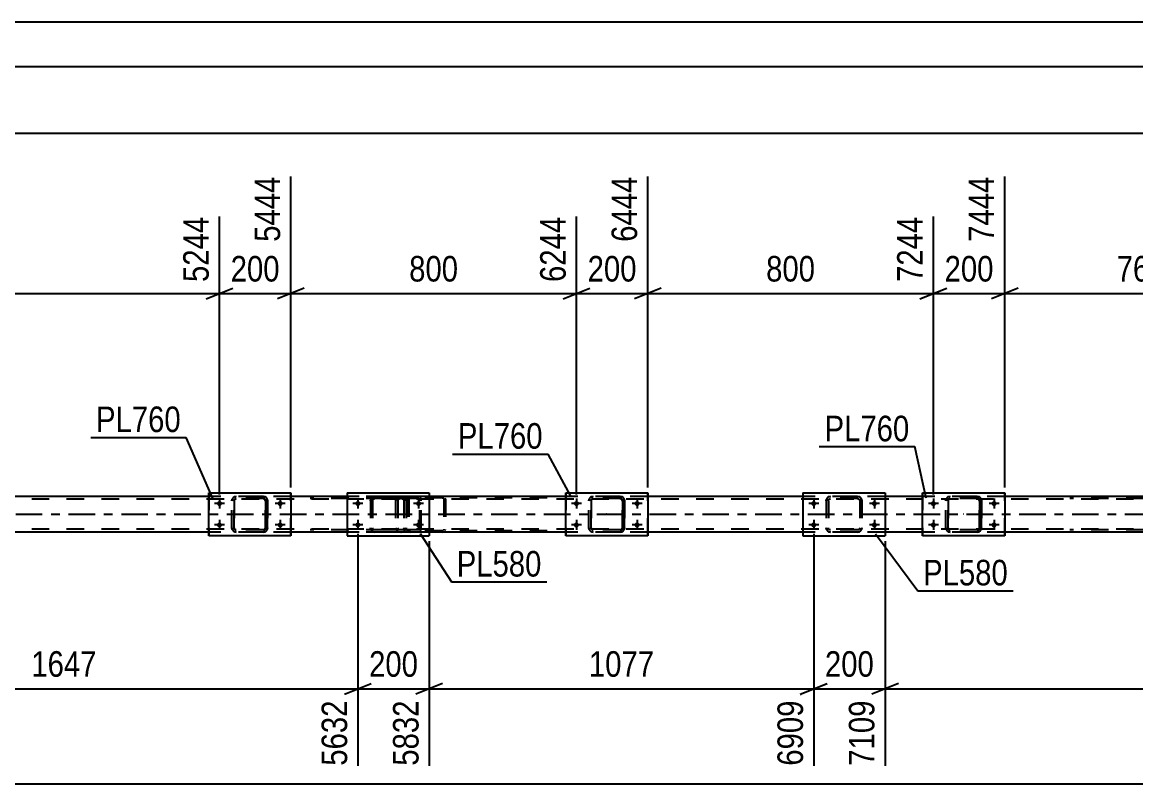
# Model space of a CAD drawing. Header units: millimetres. Extents: x -45 to 796, y -433 to 161.
# Drawn here: x 187.7 to 312.4, y 76.2 to 161.4 of the extents above; entities that cross this region are included whole.
import ezdxf

# ---------------------------------------------------------------- set-up
doc = ezdxf.new("R2010")
doc.units = ezdxf.units.MM
doc.linetypes.add('DXK_LINE_DOT2', pattern=[3.9198, 1.9599, -1.9599])
doc.linetypes.add('DXK_LINE_DOT3', pattern=[5.9187, 2.979, -0.9799, 0.9799, -0.9799])
doc.styles.add('Arial Narrow', font='ARIALN.TTF', dxfattribs={"height": 0.2})

# ---------------------------------------------------------------- blocks, each defined once
blk = doc.blocks.new('Unknown-814760973-1133')
at = {"color": 5, "linetype": 'Continuous'}
for p, q in [((795.85, 161.43), (-45.15, 161.43)), ((790.85, 156.43), (-40.15, 156.43))]:
    blk.add_line(p, q, dxfattribs=at)
blk = doc.blocks.new('Part-814760973-2718 - 2588')
at = {"color": 7, "linetype": 'DXK_LINE_DOT2'}
for p, q in [((232.08, 108.34), (219.93, 108.34)), ((232.08, 108.1), (219.93, 108.1)), ((229.52, 107.99), (229.49, 107.86)), ((229.49, 107.86), (229.49, 104.82)), ((229.53, 108.04), (229.52, 107.99)), ((229.74, 107.86), (229.76, 107.95)), ((229.74, 107.86), (229.74, 104.82)), ((229.76, 107.95), (229.82, 108.03)), ((229.99, 108.34), (229.8, 108.3)), ((229.82, 108.03), (229.9, 108.08)), ((229.9, 108.08), (229.99, 108.1)), ((230.81, 108.34), (230.81, 108.1)), ((232.19, 108.3), (232.08, 108.34)), ((232.08, 108.1), (232.14, 108.08)), ((232.14, 108.08), (232.18, 108.03)), ((232.18, 108.03), (232.21, 107.95)), ((232.28, 108.2), (232.19, 108.3)), ((232.21, 107.95), (232.22, 107.86)), ((232.22, 104.82), (232.22, 107.86)), ((232.34, 108.04), (232.28, 108.2)), ((232.36, 107.86), (232.34, 108.04)), ((232.36, 104.82), (232.36, 107.86)), ((229.49, 104.82), (229.5, 104.75)), ((229.76, 104.72), (229.74, 104.82)), ((232.22, 104.82), (232.21, 104.72)), ((232.34, 104.63), (232.36, 104.82)), ((232.08, 104.58), (219.93, 104.58)), ((232.08, 104.34), (219.93, 104.34)), ((229.5, 104.75), (229.53, 104.63)), ((229.82, 104.65), (229.76, 104.72)), ((229.8, 104.37), (229.99, 104.34)), ((229.9, 104.6), (229.82, 104.65)), ((229.99, 104.58), (229.9, 104.6)), ((230.81, 104.34), (230.81, 104.58)), ((232.14, 104.6), (232.08, 104.58)), ((232.08, 104.34), (232.19, 104.37)), ((232.18, 104.65), (232.14, 104.6)), ((232.21, 104.72), (232.18, 104.65)), ((232.19, 104.37), (232.28, 104.48)), ((232.28, 104.48), (232.34, 104.63))]:
    blk.add_line(p, q, dxfattribs=at)
for centre, start, end in [((229.98, 107.84), 111.1941, 156.1506), ((229.98, 104.83), 203.8494, 248.8059)]:
    blk.add_arc(centre, 0.492, start, end, dxfattribs=at)
blk = doc.blocks.new('Part-814760973-2665 - 2588')
at = {"color": 2, "linetype": 'Continuous'}
for p, q in [((248.55, 103.94), (248.55, 108.74)), ((248.55, 108.74), (248.55, 108.74)), ((248.55, 108.74), (257.75, 108.74)), ((257.75, 108.74), (257.75, 103.94)), ((248.55, 103.94), (248.55, 103.94)), ((257.75, 103.94), (248.55, 103.94))]:
    blk.add_line(p, q, dxfattribs=at)
at = {"color": 7, "linetype": 'DXK_LINE_DOT2'}
for p, q in [((248.55, 108.74), (248.55, 103.94)), ((248.55, 108.74), (248.55, 108.74)), ((257.75, 103.94), (257.75, 108.74)), ((248.55, 103.94), (248.55, 103.94))]:
    blk.add_line(p, q, dxfattribs=at)
blk = doc.blocks.new('Part-814760973-2666 - 2588')
at = {"color": 7, "linetype": 'DXK_LINE_DOT2'}
for p, q in [((251.15, 107.86), (251.18, 108.04)), ((251.19, 108.04), (251.15, 107.86)), ((251.15, 104.82), (251.15, 107.86)), ((251.15, 107.86), (251.15, 107.86)), ((251.15, 104.82), (251.15, 107.86)), ((251.39, 107.86), (251.41, 107.95)), ((251.41, 107.95), (251.39, 107.86)), ((251.39, 104.82), (251.39, 107.86)), ((251.39, 107.86), (251.39, 107.86)), ((251.39, 107.86), (251.39, 104.82)), ((251.41, 107.95), (251.46, 108.03)), ((251.46, 108.03), (251.41, 107.95)), ((251.44, 108.3), (251.63, 108.34)), ((251.44, 108.3), (251.45, 108.3)), ((251.63, 108.34), (251.45, 108.3)), ((251.46, 108.03), (251.54, 108.08)), ((251.53, 108.08), (251.46, 108.03)), ((251.63, 108.1), (251.53, 108.08)), ((251.54, 108.08), (251.63, 108.1)), ((254.67, 108.34), (251.63, 108.34)), ((254.67, 108.1), (251.63, 108.1)), ((254.67, 108.34), (254.85, 108.3)), ((254.86, 108.3), (254.67, 108.34)), ((254.67, 108.1), (254.76, 108.08)), ((254.76, 108.08), (254.67, 108.1)), ((254.76, 108.08), (254.76, 108.08)), ((254.76, 108.08), (254.84, 108.03)), ((254.84, 108.03), (254.76, 108.08)), ((254.84, 108.03), (254.89, 107.95)), ((254.89, 107.95), (254.84, 108.03)), ((254.89, 107.95), (254.91, 107.86)), ((254.91, 107.86), (254.89, 107.95)), ((254.91, 104.82), (254.91, 107.86)), ((254.91, 107.86), (254.91, 107.86)), ((254.91, 107.86), (254.91, 104.82)), ((255.11, 108.04), (255.15, 107.86)), ((255.15, 107.86), (255.11, 108.04)), ((255.15, 104.82), (255.15, 107.86)), ((255.15, 107.86), (255.15, 107.86)), ((255.15, 107.86), (255.15, 104.82)), ((251.15, 104.82), (251.15, 104.82)), ((251.18, 104.63), (251.15, 104.82)), ((251.15, 104.82), (251.19, 104.63)), ((251.39, 104.82), (251.39, 104.82)), ((251.41, 104.72), (251.39, 104.82)), ((251.39, 104.82), (251.41, 104.72)), ((254.91, 104.82), (254.89, 104.72)), ((254.89, 104.72), (254.91, 104.82)), ((254.91, 104.82), (254.91, 104.82)), ((255.15, 104.82), (255.11, 104.63)), ((255.11, 104.63), (255.15, 104.82)), ((255.15, 104.82), (255.15, 104.82)), ((251.46, 104.65), (251.41, 104.72)), ((251.41, 104.72), (251.46, 104.65)), ((251.44, 104.37), (251.45, 104.37)), ((251.63, 104.34), (251.44, 104.37)), ((251.45, 104.37), (251.63, 104.34)), ((251.54, 104.6), (251.46, 104.65)), ((251.46, 104.65), (251.53, 104.6)), ((251.53, 104.6), (251.63, 104.58)), ((251.63, 104.58), (251.54, 104.6)), ((254.67, 104.58), (251.63, 104.58)), ((254.67, 104.34), (251.63, 104.34)), ((254.76, 104.6), (254.67, 104.58)), ((254.67, 104.58), (254.76, 104.6)), ((254.85, 104.37), (254.67, 104.34)), ((254.67, 104.34), (254.86, 104.37)), ((254.84, 104.65), (254.76, 104.6)), ((254.76, 104.6), (254.84, 104.65)), ((254.76, 104.6), (254.76, 104.6)), ((254.89, 104.72), (254.84, 104.65)), ((254.84, 104.65), (254.89, 104.72))]:
    blk.add_line(p, q, dxfattribs=at)
at = {"color": 7, "linetype": 'DXK_LINE_DOT3'}
blk.add_line((253.15, 106.34), (253.14, 106.34), dxfattribs=at)
at = {"color": 7, "linetype": 'DXK_LINE_DOT2'}
for centre, start, end in [((251.63, 107.86), 112.5, 157.5), ((251.63, 107.86), 112.5, 157.5), ((254.67, 107.86), 22.5, 67.5), ((254.67, 107.86), 22.5, 67.5), ((251.63, 104.82), 202.5, 247.5), ((251.63, 104.82), 202.5, 247.5), ((254.67, 104.82), 292.5, 337.5), ((254.67, 104.82), 292.5, 337.5)]:
    blk.add_arc(centre, 0.48, start, end, dxfattribs=at)
blk = doc.blocks.new('Part-814760973-2719 - 2588')
at = {"color": 7, "linetype": 'DXK_LINE_DOT2'}
for p, q in [((230.83, 108.14), (230.81, 108.02)), ((230.81, 108.02), (230.81, 104.66)), ((230.98, 108.02), (230.99, 108.08)), ((230.98, 108.02), (230.98, 104.66)), ((230.99, 108.08), (231.03, 108.13)), ((231.15, 108.34), (231.02, 108.31)), ((231.03, 108.13), (231.08, 108.16)), ((231.08, 108.16), (231.15, 108.18)), ((246.48, 108.34), (231.15, 108.34)), ((246.48, 108.18), (231.15, 108.18)), ((234.86, 108.31), (234.72, 108.34)), ((234.72, 108.18), (234.79, 108.16)), ((234.79, 108.16), (234.85, 108.13)), ((234.85, 108.13), (234.88, 108.08)), ((234.88, 108.08), (234.9, 108.02)), ((234.9, 108.02), (234.9, 104.66)), ((235.07, 108.02), (235.04, 108.14)), ((235.07, 108.02), (235.07, 104.66)), ((230.81, 104.66), (230.83, 104.53)), ((230.99, 104.6), (230.98, 104.66)), ((231.03, 104.54), (230.99, 104.6)), ((231.02, 104.36), (231.15, 104.34)), ((231.08, 104.51), (231.03, 104.54)), ((231.15, 104.5), (231.08, 104.51)), ((246.48, 104.5), (231.15, 104.5)), ((246.48, 104.34), (231.15, 104.34)), ((234.72, 104.5), (234.79, 104.51)), ((234.72, 104.34), (234.86, 104.36)), ((234.79, 104.51), (234.81, 104.52)), ((234.81, 104.52), (234.85, 104.54)), ((234.88, 104.6), (234.85, 104.54)), ((234.9, 104.66), (234.88, 104.6)), ((235.04, 104.53), (235.07, 104.66))]:
    blk.add_line(p, q, dxfattribs=at)
for centre, start, end in [((231.14, 108), 110.7583, 155.68), ((231.14, 104.67), 204.32, 249.2417)]:
    blk.add_arc(centre, 0.331, start, end, dxfattribs=at)
blk = doc.blocks.new('Part-814760973-2671 - 2588')
at = {"color": 2, "linetype": 'Continuous'}
for p, q in [((208.55, 103.94), (208.55, 108.74)), ((208.55, 108.74), (208.55, 108.74)), ((208.55, 108.74), (217.75, 108.74)), ((217.75, 108.74), (217.75, 103.94)), ((208.55, 103.94), (208.55, 103.94)), ((217.75, 103.94), (208.55, 103.94))]:
    blk.add_line(p, q, dxfattribs=at)
at = {"color": 7, "linetype": 'DXK_LINE_DOT2'}
for p, q in [((208.55, 108.74), (208.55, 103.94)), ((208.55, 108.74), (208.55, 108.74)), ((217.75, 103.94), (217.75, 108.74)), ((208.55, 103.94), (208.55, 103.94))]:
    blk.add_line(p, q, dxfattribs=at)
blk = doc.blocks.new('Part-814760973-2672 - 2588')
at = {"color": 7, "linetype": 'DXK_LINE_DOT2'}
for p, q in [((211.15, 107.86), (211.18, 108.04)), ((211.19, 108.04), (211.15, 107.86)), ((211.15, 104.82), (211.15, 107.86)), ((211.15, 107.86), (211.15, 107.86)), ((211.15, 104.82), (211.15, 107.86)), ((211.39, 107.86), (211.41, 107.95)), ((211.41, 107.95), (211.39, 107.86)), ((211.39, 104.82), (211.39, 107.86)), ((211.39, 107.86), (211.39, 107.86)), ((211.39, 107.86), (211.39, 104.82)), ((211.41, 107.95), (211.46, 108.03)), ((211.46, 108.03), (211.41, 107.95)), ((211.44, 108.3), (211.63, 108.34)), ((211.44, 108.3), (211.45, 108.3)), ((211.63, 108.34), (211.45, 108.3)), ((211.46, 108.03), (211.54, 108.08)), ((211.54, 108.08), (211.46, 108.03)), ((211.54, 108.08), (211.63, 108.1)), ((211.63, 108.1), (211.54, 108.08)), ((214.67, 108.34), (211.63, 108.34)), ((214.67, 108.1), (211.63, 108.1)), ((214.67, 108.34), (214.85, 108.3)), ((214.86, 108.3), (214.67, 108.34)), ((214.67, 108.1), (214.76, 108.08)), ((214.76, 108.08), (214.67, 108.1)), ((214.76, 108.08), (214.76, 108.08)), ((214.76, 108.08), (214.84, 108.03)), ((214.84, 108.03), (214.76, 108.08)), ((214.84, 108.03), (214.89, 107.95)), ((214.89, 107.95), (214.84, 108.03)), ((214.89, 107.95), (214.91, 107.86)), ((214.91, 107.86), (214.89, 107.95)), ((214.91, 104.82), (214.91, 107.86)), ((214.91, 107.86), (214.91, 107.86)), ((214.91, 107.86), (214.91, 104.82)), ((215.11, 108.04), (215.15, 107.86)), ((215.15, 107.86), (215.11, 108.04)), ((215.15, 104.82), (215.15, 107.86)), ((215.15, 107.86), (215.15, 107.86)), ((215.15, 107.86), (215.15, 104.82)), ((211.15, 104.82), (211.15, 104.82)), ((211.18, 104.63), (211.15, 104.82)), ((211.15, 104.82), (211.19, 104.63)), ((211.39, 104.82), (211.39, 104.82)), ((211.41, 104.72), (211.39, 104.82)), ((211.39, 104.82), (211.41, 104.72)), ((214.91, 104.82), (214.89, 104.72)), ((214.89, 104.72), (214.91, 104.82)), ((214.91, 104.82), (214.91, 104.82)), ((215.15, 104.82), (215.11, 104.63)), ((215.11, 104.63), (215.15, 104.82)), ((215.15, 104.82), (215.15, 104.82)), ((211.46, 104.65), (211.41, 104.72)), ((211.41, 104.72), (211.46, 104.65)), ((211.44, 104.37), (211.45, 104.37)), ((211.63, 104.34), (211.44, 104.37)), ((211.45, 104.37), (211.63, 104.34)), ((211.54, 104.6), (211.46, 104.65)), ((211.46, 104.65), (211.54, 104.6)), ((211.63, 104.58), (211.54, 104.6)), ((211.54, 104.6), (211.63, 104.58)), ((214.67, 104.58), (211.63, 104.58)), ((214.67, 104.34), (211.63, 104.34)), ((214.76, 104.6), (214.67, 104.58)), ((214.67, 104.58), (214.76, 104.6)), ((214.85, 104.37), (214.67, 104.34)), ((214.67, 104.34), (214.86, 104.37)), ((214.84, 104.65), (214.76, 104.6)), ((214.76, 104.6), (214.84, 104.65)), ((214.76, 104.6), (214.76, 104.6)), ((214.89, 104.72), (214.84, 104.65)), ((214.84, 104.65), (214.89, 104.72))]:
    blk.add_line(p, q, dxfattribs=at)
at = {"color": 7, "linetype": 'DXK_LINE_DOT3'}
blk.add_line((213.15, 106.34), (213.14, 106.34), dxfattribs=at)
at = {"color": 7, "linetype": 'DXK_LINE_DOT2'}
for centre, start, end in [((211.63, 107.86), 112.5, 157.5), ((211.63, 107.86), 112.5, 157.5), ((214.67, 107.86), 22.5, 67.5), ((214.67, 107.86), 22.5, 67.5), ((211.63, 104.82), 202.5, 247.5), ((211.63, 104.82), 202.5, 247.5), ((214.67, 104.82), 292.5, 337.5), ((214.67, 104.82), 292.5, 337.5)]:
    blk.add_arc(centre, 0.48, start, end, dxfattribs=at)
blk = doc.blocks.new('Part-814760973-2842 - 2588')
at = {"color": 2, "linetype": 'Continuous'}
for p, q in [((275.14, 108.74), (275.14, 103.94)), ((275.14, 108.74), (284.34, 108.74)), ((284.34, 108.74), (284.34, 103.94)), ((275.14, 103.94), (284.34, 103.94))]:
    blk.add_line(p, q, dxfattribs=at)
blk = doc.blocks.new('Part-814760973-2807 - 2588')
at = {"color": 7, "linetype": 'DXK_LINE_DOT2'}
for p, q in [((291.15, 107.86), (291.18, 108.04)), ((291.19, 108.04), (291.15, 107.86)), ((291.15, 104.82), (291.15, 107.86)), ((291.15, 107.86), (291.15, 107.86)), ((291.15, 104.82), (291.15, 107.86)), ((291.39, 107.86), (291.41, 107.95)), ((291.41, 107.95), (291.39, 107.86)), ((291.39, 104.82), (291.39, 107.86)), ((291.39, 107.86), (291.39, 107.86)), ((291.39, 107.86), (291.39, 104.82)), ((291.41, 107.95), (291.46, 108.03)), ((291.46, 108.03), (291.41, 107.95)), ((291.44, 108.3), (291.63, 108.34)), ((291.44, 108.3), (291.45, 108.3)), ((291.63, 108.34), (291.45, 108.3)), ((291.46, 108.03), (291.54, 108.08)), ((291.54, 108.08), (291.46, 108.03)), ((291.54, 108.08), (291.63, 108.1)), ((291.63, 108.1), (291.54, 108.08)), ((294.67, 108.34), (291.63, 108.34)), ((294.67, 108.1), (291.63, 108.1)), ((294.67, 108.34), (294.85, 108.3)), ((294.86, 108.3), (294.67, 108.34)), ((294.67, 108.1), (294.76, 108.08)), ((294.76, 108.08), (294.67, 108.1)), ((294.76, 108.08), (294.76, 108.08)), ((294.76, 108.08), (294.84, 108.03)), ((294.84, 108.03), (294.76, 108.08)), ((294.84, 108.03), (294.89, 107.95)), ((294.89, 107.95), (294.84, 108.03)), ((294.89, 107.95), (294.91, 107.86)), ((294.91, 107.86), (294.89, 107.95)), ((294.91, 104.82), (294.91, 107.86)), ((294.91, 107.86), (294.91, 107.86)), ((294.91, 107.86), (294.91, 104.82)), ((295.11, 108.04), (295.15, 107.86)), ((295.15, 107.86), (295.11, 108.04)), ((295.15, 104.82), (295.15, 107.86)), ((295.15, 107.86), (295.15, 107.86)), ((295.15, 107.86), (295.15, 104.82)), ((291.15, 104.82), (291.15, 104.82)), ((291.18, 104.63), (291.15, 104.82)), ((291.15, 104.82), (291.19, 104.63)), ((291.39, 104.82), (291.39, 104.82)), ((291.41, 104.72), (291.39, 104.82)), ((291.39, 104.82), (291.41, 104.72)), ((294.91, 104.82), (294.89, 104.72)), ((294.89, 104.72), (294.91, 104.82)), ((294.91, 104.82), (294.91, 104.82)), ((295.15, 104.82), (295.11, 104.63)), ((295.11, 104.63), (295.15, 104.82)), ((295.15, 104.82), (295.15, 104.82)), ((291.46, 104.65), (291.41, 104.72)), ((291.41, 104.72), (291.46, 104.65)), ((291.44, 104.37), (291.45, 104.37)), ((291.63, 104.34), (291.44, 104.37)), ((291.45, 104.37), (291.63, 104.34)), ((291.54, 104.6), (291.46, 104.65)), ((291.46, 104.65), (291.54, 104.6)), ((291.63, 104.58), (291.54, 104.6)), ((291.54, 104.6), (291.63, 104.58)), ((294.67, 104.58), (291.63, 104.58)), ((294.67, 104.34), (291.63, 104.34)), ((294.76, 104.6), (294.67, 104.58)), ((294.67, 104.58), (294.76, 104.6)), ((294.85, 104.37), (294.67, 104.34)), ((294.67, 104.34), (294.86, 104.37)), ((294.84, 104.65), (294.76, 104.6)), ((294.76, 104.6), (294.84, 104.65)), ((294.76, 104.6), (294.76, 104.6)), ((294.89, 104.72), (294.84, 104.65)), ((294.84, 104.65), (294.89, 104.72))]:
    blk.add_line(p, q, dxfattribs=at)
at = {"color": 7, "linetype": 'DXK_LINE_DOT3'}
blk.add_line((293.15, 106.34), (293.14, 106.34), dxfattribs=at)
at = {"color": 7, "linetype": 'DXK_LINE_DOT2'}
for centre, start, end in [((291.63, 107.86), 112.5, 157.5), ((291.63, 107.86), 112.5, 157.5), ((294.67, 107.86), 22.5, 67.5), ((294.67, 107.86), 22.5, 67.5), ((291.63, 104.82), 202.5, 247.5), ((291.63, 104.82), 202.5, 247.5), ((294.67, 104.82), 292.5, 337.5), ((294.67, 104.82), 292.5, 337.5)]:
    blk.add_arc(centre, 0.48, start, end, dxfattribs=at)
blk = doc.blocks.new('Bolt-814760973-2811 - 2588')
at = {"linetype": 'Continuous'}
for points in [[(249.47, 107.54), (249.48, 107.6), (249.5, 107.65), (249.53, 107.7), (249.56, 107.74), (249.61, 107.78), (249.67, 107.8), (249.72, 107.82), (249.78, 107.82), (249.84, 107.8), (249.89, 107.78), (249.94, 107.74), (249.98, 107.7), (250.01, 107.65), (250.03, 107.6), (250.03, 107.54), (250.03, 107.48), (250.01, 107.42), (249.98, 107.37), (249.94, 107.33), (249.89, 107.29), (249.84, 107.27), (249.78, 107.26), (249.72, 107.26), (249.67, 107.27), (249.61, 107.29), (249.56, 107.33), (249.53, 107.37), (249.5, 107.42), (249.48, 107.48)], [(256.27, 107.54), (256.28, 107.6), (256.3, 107.65), (256.33, 107.7), (256.36, 107.74), (256.41, 107.78), (256.47, 107.8), (256.52, 107.82), (256.58, 107.82), (256.64, 107.8), (256.69, 107.78), (256.74, 107.74), (256.78, 107.7), (256.81, 107.65), (256.83, 107.6), (256.83, 107.54), (256.83, 107.48), (256.81, 107.42), (256.78, 107.37), (256.74, 107.33), (256.69, 107.29), (256.64, 107.27), (256.58, 107.26), (256.52, 107.26), (256.47, 107.27), (256.41, 107.29), (256.36, 107.33), (256.33, 107.37), (256.3, 107.42), (256.28, 107.48)], [(249.47, 105.14), (249.48, 105.2), (249.5, 105.25), (249.53, 105.3), (249.56, 105.34), (249.61, 105.38), (249.67, 105.4), (249.72, 105.42), (249.78, 105.42), (249.84, 105.4), (249.89, 105.38), (249.94, 105.34), (249.98, 105.3), (250.01, 105.25), (250.03, 105.2), (250.03, 105.14), (250.03, 105.08), (250.01, 105.02), (249.98, 104.97), (249.94, 104.93), (249.89, 104.89), (249.84, 104.87), (249.78, 104.86), (249.72, 104.86), (249.67, 104.87), (249.61, 104.89), (249.56, 104.93), (249.53, 104.97), (249.5, 105.02), (249.48, 105.08)], [(256.27, 105.14), (256.28, 105.2), (256.3, 105.25), (256.33, 105.3), (256.36, 105.34), (256.41, 105.38), (256.47, 105.4), (256.52, 105.42), (256.58, 105.42), (256.64, 105.4), (256.69, 105.38), (256.74, 105.34), (256.78, 105.3), (256.81, 105.25), (256.83, 105.2), (256.83, 105.14), (256.83, 105.08), (256.81, 105.02), (256.78, 104.97), (256.74, 104.93), (256.69, 104.89), (256.64, 104.87), (256.58, 104.86), (256.52, 104.86), (256.47, 104.87), (256.41, 104.89), (256.36, 104.93), (256.33, 104.97), (256.3, 105.02), (256.28, 105.08)]]:
    blk.add_hatch(color=1, dxfattribs=at).paths.add_polyline_path(points)
at = {"color": 1, "linetype": 'Continuous'}
for p, q in [((250.31, 107.54), (249.19, 107.54)), ((249.75, 108.1), (249.75, 106.98)), ((257.11, 107.54), (255.99, 107.54)), ((256.55, 108.1), (256.55, 106.98)), ((250.31, 105.14), (249.19, 105.14)), ((249.75, 105.7), (249.75, 104.58)), ((257.11, 105.14), (255.99, 105.14)), ((256.55, 105.7), (256.55, 104.58))]:
    blk.add_line(p, q, dxfattribs=at)
blk = doc.blocks.new('Bolt-814760973-2812 - 2588')
at = {"linetype": 'Continuous'}
for points in [[(289.47, 107.54), (289.48, 107.6), (289.5, 107.65), (289.53, 107.7), (289.56, 107.74), (289.61, 107.78), (289.67, 107.8), (289.72, 107.82), (289.78, 107.82), (289.84, 107.8), (289.89, 107.78), (289.94, 107.74), (289.98, 107.7), (290.01, 107.65), (290.03, 107.6), (290.03, 107.54), (290.03, 107.48), (290.01, 107.42), (289.98, 107.37), (289.94, 107.33), (289.89, 107.29), (289.84, 107.27), (289.78, 107.26), (289.72, 107.26), (289.67, 107.27), (289.61, 107.29), (289.56, 107.33), (289.53, 107.37), (289.5, 107.42), (289.48, 107.48)], [(296.27, 107.54), (296.28, 107.6), (296.3, 107.65), (296.33, 107.7), (296.36, 107.74), (296.41, 107.78), (296.47, 107.8), (296.52, 107.82), (296.58, 107.82), (296.64, 107.8), (296.69, 107.78), (296.74, 107.74), (296.78, 107.7), (296.81, 107.65), (296.83, 107.6), (296.83, 107.54), (296.83, 107.48), (296.81, 107.42), (296.78, 107.37), (296.74, 107.33), (296.69, 107.29), (296.64, 107.27), (296.58, 107.26), (296.52, 107.26), (296.47, 107.27), (296.41, 107.29), (296.36, 107.33), (296.33, 107.37), (296.3, 107.42), (296.28, 107.48)], [(289.47, 105.14), (289.48, 105.2), (289.5, 105.25), (289.53, 105.3), (289.56, 105.34), (289.61, 105.38), (289.67, 105.4), (289.72, 105.42), (289.78, 105.42), (289.84, 105.4), (289.89, 105.38), (289.94, 105.34), (289.98, 105.3), (290.01, 105.25), (290.03, 105.2), (290.03, 105.14), (290.03, 105.08), (290.01, 105.02), (289.98, 104.97), (289.94, 104.93), (289.89, 104.89), (289.84, 104.87), (289.78, 104.86), (289.72, 104.86), (289.67, 104.87), (289.61, 104.89), (289.56, 104.93), (289.53, 104.97), (289.5, 105.02), (289.48, 105.08)], [(296.27, 105.14), (296.28, 105.2), (296.3, 105.25), (296.33, 105.3), (296.36, 105.34), (296.41, 105.38), (296.47, 105.4), (296.52, 105.42), (296.58, 105.42), (296.64, 105.4), (296.69, 105.38), (296.74, 105.34), (296.78, 105.3), (296.81, 105.25), (296.83, 105.2), (296.83, 105.14), (296.83, 105.08), (296.81, 105.02), (296.78, 104.97), (296.74, 104.93), (296.69, 104.89), (296.64, 104.87), (296.58, 104.86), (296.52, 104.86), (296.47, 104.87), (296.41, 104.89), (296.36, 104.93), (296.33, 104.97), (296.3, 105.02), (296.28, 105.08)]]:
    blk.add_hatch(color=1, dxfattribs=at).paths.add_polyline_path(points)
at = {"color": 1, "linetype": 'Continuous'}
for p, q in [((290.31, 107.54), (289.19, 107.54)), ((289.75, 108.1), (289.75, 106.98)), ((297.11, 107.54), (295.99, 107.54)), ((296.55, 108.1), (296.55, 106.98)), ((290.31, 105.14), (289.19, 105.14)), ((289.75, 105.7), (289.75, 104.58)), ((297.11, 105.14), (295.99, 105.14)), ((296.55, 105.7), (296.55, 104.58))]:
    blk.add_line(p, q, dxfattribs=at)
blk = doc.blocks.new('Bolt-814760973-2813 - 2588')
at = {"linetype": 'Continuous'}
for points in [[(276.34, 107.26, -1), (276.34, 107.82, -1)], [(283.14, 107.26, -1), (283.14, 107.82, -1)], [(276.34, 104.86, -1), (276.34, 105.42, -1)], [(283.14, 104.86, -1), (283.14, 105.42, -1)]]:
    blk.add_hatch(color=1, dxfattribs=at).paths.add_polyline_path(points)
at = {"color": 1, "linetype": 'Continuous'}
for p, q in [((276.9, 107.54), (275.78, 107.54)), ((276.34, 108.1), (276.34, 106.98)), ((283.7, 107.54), (282.58, 107.54)), ((283.14, 108.1), (283.14, 106.98)), ((276.9, 105.14), (275.78, 105.14)), ((276.34, 105.7), (276.34, 104.58)), ((283.7, 105.14), (282.58, 105.14)), ((283.14, 105.7), (283.14, 104.58))]:
    blk.add_line(p, q, dxfattribs=at)
blk = doc.blocks.new('Part-814760973-2837 - 2588')
at = {"color": 7, "linetype": 'DXK_LINE_DOT2'}
for p, q in [((277.74, 107.86), (277.78, 108.04)), ((277.78, 108.04), (277.74, 107.86)), ((277.74, 107.86), (277.74, 104.82)), ((277.98, 107.86), (278, 107.95)), ((277.98, 107.86), (277.98, 104.82)), ((278, 107.95), (278.05, 108.03)), ((278.04, 108.3), (278.22, 108.34)), ((278.22, 108.34), (278.04, 108.3)), ((278.05, 108.03), (278.13, 108.08)), ((278.13, 108.08), (278.22, 108.1)), ((281.26, 108.34), (278.22, 108.34)), ((281.26, 108.1), (278.22, 108.1)), ((281.26, 108.34), (281.45, 108.3)), ((281.45, 108.3), (281.26, 108.34)), ((281.26, 108.1), (281.36, 108.08)), ((281.36, 108.08), (281.43, 108.03)), ((281.43, 108.03), (281.48, 107.95)), ((281.48, 107.95), (281.5, 107.86)), ((281.5, 107.86), (281.5, 104.82)), ((281.71, 108.04), (281.74, 107.86)), ((281.74, 107.86), (281.71, 108.04)), ((281.74, 107.86), (281.74, 104.82)), ((277.78, 104.63), (277.74, 104.82)), ((277.74, 104.82), (277.78, 104.63)), ((278, 104.72), (277.98, 104.82)), ((281.5, 104.82), (281.48, 104.72)), ((281.74, 104.82), (281.71, 104.63)), ((281.71, 104.63), (281.74, 104.82)), ((278.05, 104.65), (278, 104.72)), ((278.22, 104.34), (278.04, 104.37)), ((278.04, 104.37), (278.22, 104.34)), ((278.13, 104.6), (278.05, 104.65)), ((278.22, 104.58), (278.13, 104.6)), ((281.26, 104.58), (278.22, 104.58)), ((281.26, 104.34), (278.22, 104.34)), ((281.36, 104.6), (281.26, 104.58)), ((281.45, 104.37), (281.26, 104.34)), ((281.26, 104.34), (281.45, 104.37)), ((281.43, 104.65), (281.36, 104.6)), ((281.48, 104.72), (281.43, 104.65))]:
    blk.add_line(p, q, dxfattribs=at)
at = {"color": 7, "linetype": 'DXK_LINE_DOT3'}
blk.add_line((279.74, 106.34), (279.74, 106.34), dxfattribs=at)
at = {"color": 7, "linetype": 'DXK_LINE_DOT2'}
for centre, start, end in [((278.22, 107.86), 112.5, 157.5), ((278.22, 107.86), 112.5, 157.5), ((281.26, 107.86), 22.5, 67.5), ((281.26, 107.86), 22.5, 67.5), ((278.22, 104.82), 202.5, 247.5), ((278.22, 104.82), 202.5, 247.5), ((281.26, 104.82), 292.5, 337.5), ((281.26, 104.82), 292.5, 337.5)]:
    blk.add_arc(centre, 0.48, start, end, dxfattribs=at)
blk = doc.blocks.new('Part-814760973-2895 - 2588')
at = {"color": 7, "linetype": 'DXK_LINE_DOT2'}
for p, q in [((715.92, 108.02), (38.95, 108.02)), ((217.75, 108.34), (208.55, 108.34)), ((233.26, 108.34), (224.06, 108.34)), ((257.75, 108.34), (248.55, 108.34)), ((284.34, 108.34), (275.14, 108.34)), ((297.75, 108.34), (288.55, 108.34)), ((715.92, 104.66), (38.95, 104.66)), ((217.75, 104.34), (208.55, 104.34)), ((233.26, 104.34), (224.06, 104.34)), ((257.75, 104.34), (248.55, 104.34)), ((284.34, 104.34), (275.14, 104.34)), ((297.75, 104.34), (288.55, 104.34))]:
    blk.add_line(p, q, dxfattribs=at)
at = {"color": 2, "linetype": 'Continuous'}
for p, q in [((208.55, 108.34), (179.1, 108.34)), ((224.06, 108.34), (217.75, 108.34)), ((248.55, 108.34), (233.26, 108.34)), ((275.14, 108.34), (257.75, 108.34)), ((288.55, 108.34), (284.34, 108.34)), ((328.3, 108.34), (297.75, 108.34)), ((208.55, 104.34), (179.1, 104.34)), ((224.06, 104.34), (217.75, 104.34)), ((248.55, 104.34), (233.26, 104.34)), ((275.14, 104.34), (257.75, 104.34)), ((288.55, 104.34), (284.34, 104.34)), ((328.35, 104.34), (297.75, 104.34))]:
    blk.add_line(p, q, dxfattribs=at)
at = {"color": 7, "linetype": 'DXK_LINE_DOT3'}
blk.add_line((38.95, 106.34), (715.92, 106.34), dxfattribs=at)
blk = doc.blocks.new('Part-814760973-2952 - 2588')
at = {"color": 2, "linetype": 'Continuous'}
for p, q in [((224.06, 108.74), (224.06, 103.94)), ((224.06, 108.74), (233.26, 108.74)), ((233.26, 108.74), (233.26, 103.94)), ((224.06, 103.94), (233.26, 103.94))]:
    blk.add_line(p, q, dxfattribs=at)
blk = doc.blocks.new('Part-814760973-2953 - 2588')
at = {"color": 7, "linetype": 'DXK_LINE_DOT2'}
for p, q in [((226.66, 107.86), (226.7, 108.04)), ((226.7, 108.04), (226.66, 107.86)), ((226.66, 107.86), (226.66, 104.82)), ((226.9, 107.86), (226.92, 107.95)), ((226.9, 107.86), (226.9, 104.82)), ((226.92, 107.95), (226.97, 108.03)), ((226.96, 108.3), (227.14, 108.34)), ((227.14, 108.34), (226.96, 108.3)), ((226.97, 108.03), (227.05, 108.08)), ((227.05, 108.08), (227.14, 108.1)), ((230.18, 108.34), (227.14, 108.34)), ((230.18, 108.1), (227.14, 108.1)), ((230.18, 108.34), (230.37, 108.3)), ((230.37, 108.3), (230.18, 108.34)), ((230.18, 108.1), (230.27, 108.08)), ((230.27, 108.08), (230.35, 108.03)), ((230.35, 108.03), (230.4, 107.95)), ((230.4, 107.95), (230.42, 107.86)), ((230.42, 107.86), (230.42, 104.82)), ((230.63, 108.04), (230.66, 107.86)), ((230.66, 107.86), (230.63, 108.04)), ((230.66, 107.86), (230.66, 104.82)), ((226.7, 104.63), (226.66, 104.82)), ((226.66, 104.82), (226.7, 104.63)), ((226.92, 104.72), (226.9, 104.82)), ((230.42, 104.82), (230.4, 104.72)), ((230.66, 104.82), (230.63, 104.63)), ((230.63, 104.63), (230.66, 104.82)), ((226.97, 104.65), (226.92, 104.72)), ((227.14, 104.34), (226.96, 104.37)), ((226.96, 104.37), (227.14, 104.34)), ((227.05, 104.6), (226.97, 104.65)), ((227.14, 104.58), (227.05, 104.6)), ((230.18, 104.58), (227.14, 104.58)), ((230.18, 104.34), (227.14, 104.34)), ((230.27, 104.6), (230.18, 104.58)), ((230.37, 104.37), (230.18, 104.34)), ((230.18, 104.34), (230.37, 104.37)), ((230.35, 104.65), (230.27, 104.6)), ((230.4, 104.72), (230.35, 104.65))]:
    blk.add_line(p, q, dxfattribs=at)
at = {"color": 7, "linetype": 'DXK_LINE_DOT3'}
blk.add_line((228.66, 106.34), (228.66, 106.34), dxfattribs=at)
at = {"color": 7, "linetype": 'DXK_LINE_DOT2'}
for centre, start, end in [((227.14, 107.86), 112.5, 157.5), ((227.14, 107.86), 112.5, 157.5), ((230.18, 107.86), 22.5, 67.5), ((230.18, 107.86), 22.5, 67.5), ((227.14, 104.82), 202.5, 247.5), ((227.14, 104.82), 202.5, 247.5), ((230.18, 104.82), 292.5, 337.5), ((230.18, 104.82), 292.5, 337.5)]:
    blk.add_arc(centre, 0.48, start, end, dxfattribs=at)
blk = doc.blocks.new('Part-814760973-2958 - 2588')
at = {"color": 2, "linetype": 'Continuous'}
for p, q in [((288.55, 103.94), (288.55, 108.74)), ((288.55, 108.74), (288.55, 108.74)), ((288.55, 108.74), (297.75, 108.74)), ((297.75, 108.74), (297.75, 103.94)), ((288.55, 103.94), (288.55, 103.94)), ((297.75, 103.94), (288.55, 103.94))]:
    blk.add_line(p, q, dxfattribs=at)
at = {"color": 7, "linetype": 'DXK_LINE_DOT2'}
for p, q in [((288.55, 108.74), (288.55, 103.94)), ((288.55, 108.74), (288.55, 108.74)), ((297.75, 103.94), (297.75, 108.74)), ((288.55, 103.94), (288.55, 103.94))]:
    blk.add_line(p, q, dxfattribs=at)
blk = doc.blocks.new('Bolt-814760973-2961 - 2588')
at = {"linetype": 'Continuous'}
for points in [[(209.47, 107.54), (209.48, 107.6), (209.5, 107.65), (209.53, 107.7), (209.56, 107.74), (209.61, 107.78), (209.67, 107.8), (209.72, 107.82), (209.78, 107.82), (209.84, 107.8), (209.89, 107.78), (209.94, 107.74), (209.98, 107.7), (210.01, 107.65), (210.03, 107.6), (210.03, 107.54), (210.03, 107.48), (210.01, 107.42), (209.98, 107.37), (209.94, 107.33), (209.89, 107.29), (209.84, 107.27), (209.78, 107.26), (209.72, 107.26), (209.67, 107.27), (209.61, 107.29), (209.56, 107.33), (209.53, 107.37), (209.5, 107.42), (209.48, 107.48)], [(216.27, 107.54), (216.28, 107.6), (216.3, 107.65), (216.33, 107.7), (216.36, 107.74), (216.41, 107.78), (216.47, 107.8), (216.52, 107.82), (216.58, 107.82), (216.64, 107.8), (216.69, 107.78), (216.74, 107.74), (216.78, 107.7), (216.81, 107.65), (216.83, 107.6), (216.83, 107.54), (216.83, 107.48), (216.81, 107.42), (216.78, 107.37), (216.74, 107.33), (216.69, 107.29), (216.64, 107.27), (216.58, 107.26), (216.52, 107.26), (216.47, 107.27), (216.41, 107.29), (216.36, 107.33), (216.33, 107.37), (216.3, 107.42), (216.28, 107.48)], [(209.47, 105.14), (209.48, 105.2), (209.5, 105.25), (209.53, 105.3), (209.56, 105.34), (209.61, 105.38), (209.67, 105.4), (209.72, 105.42), (209.78, 105.42), (209.84, 105.4), (209.89, 105.38), (209.94, 105.34), (209.98, 105.3), (210.01, 105.25), (210.03, 105.2), (210.03, 105.14), (210.03, 105.08), (210.01, 105.02), (209.98, 104.97), (209.94, 104.93), (209.89, 104.89), (209.84, 104.87), (209.78, 104.86), (209.72, 104.86), (209.67, 104.87), (209.61, 104.89), (209.56, 104.93), (209.53, 104.97), (209.5, 105.02), (209.48, 105.08)], [(216.27, 105.14), (216.28, 105.2), (216.3, 105.25), (216.33, 105.3), (216.36, 105.34), (216.41, 105.38), (216.47, 105.4), (216.52, 105.42), (216.58, 105.42), (216.64, 105.4), (216.69, 105.38), (216.74, 105.34), (216.78, 105.3), (216.81, 105.25), (216.83, 105.2), (216.83, 105.14), (216.83, 105.08), (216.81, 105.02), (216.78, 104.97), (216.74, 104.93), (216.69, 104.89), (216.64, 104.87), (216.58, 104.86), (216.52, 104.86), (216.47, 104.87), (216.41, 104.89), (216.36, 104.93), (216.33, 104.97), (216.3, 105.02), (216.28, 105.08)]]:
    blk.add_hatch(color=1, dxfattribs=at).paths.add_polyline_path(points)
at = {"color": 1, "linetype": 'Continuous'}
for p, q in [((210.31, 107.54), (209.19, 107.54)), ((209.75, 108.1), (209.75, 106.98)), ((217.11, 107.54), (215.99, 107.54)), ((216.55, 108.1), (216.55, 106.98)), ((210.31, 105.14), (209.19, 105.14)), ((209.75, 105.7), (209.75, 104.58)), ((217.11, 105.14), (215.99, 105.14)), ((216.55, 105.7), (216.55, 104.58))]:
    blk.add_line(p, q, dxfattribs=at)
blk = doc.blocks.new('Bolt-814760973-2962 - 2588')
at = {"linetype": 'Continuous'}
for points in [[(225.26, 107.26, -1), (225.26, 107.82, -1)], [(232.06, 107.26, -1), (232.06, 107.82, -1)], [(225.26, 104.86, -1), (225.26, 105.42, -1)], [(232.06, 104.86, -1), (232.06, 105.42, -1)]]:
    blk.add_hatch(color=1, dxfattribs=at).paths.add_polyline_path(points)
at = {"color": 1, "linetype": 'Continuous'}
for p, q in [((225.82, 107.54), (224.7, 107.54)), ((225.26, 108.1), (225.26, 106.98)), ((232.62, 107.54), (231.5, 107.54)), ((232.06, 108.1), (232.06, 106.98)), ((225.82, 105.14), (224.7, 105.14)), ((225.26, 105.7), (225.26, 104.58)), ((232.62, 105.14), (231.5, 105.14)), ((232.06, 105.7), (232.06, 104.58))]:
    blk.add_line(p, q, dxfattribs=at)
blk = doc.blocks.new('Part-814760973-2983 - 2588')
at = {"color": 7, "linetype": 'DXK_LINE_DOT2'}
for p, q in [((317.22, 108.34), (305.06, 108.34)), ((317.22, 108.1), (305.06, 108.1)), ((314.66, 108.02), (314.62, 107.86)), ((314.62, 107.86), (314.62, 104.82)), ((314.66, 108.04), (314.66, 108.02)), ((314.88, 107.86), (314.9, 107.95)), ((314.88, 107.86), (314.88, 104.82)), ((314.9, 107.95), (314.95, 108.03)), ((315.13, 108.34), (314.94, 108.3)), ((314.95, 108.03), (315.03, 108.08)), ((315.03, 108.08), (315.13, 108.1)), ((315.94, 108.34), (315.94, 108.1)), ((317.32, 108.3), (317.22, 108.34)), ((317.22, 108.1), (317.27, 108.08)), ((317.27, 108.08), (317.31, 108.03)), ((317.31, 108.03), (317.34, 107.95)), ((317.41, 108.2), (317.32, 108.3)), ((317.34, 107.95), (317.35, 107.86)), ((317.35, 104.82), (317.35, 107.86)), ((317.47, 108.04), (317.41, 108.2)), ((317.49, 107.86), (317.47, 108.04)), ((317.49, 104.82), (317.49, 107.86)), ((314.62, 104.82), (314.64, 104.73)), ((314.89, 104.75), (314.88, 104.82)), ((317.35, 104.82), (317.34, 104.72)), ((317.47, 104.63), (317.49, 104.82)), ((317.22, 104.58), (305.06, 104.58)), ((317.22, 104.34), (305.06, 104.34)), ((314.64, 104.73), (314.66, 104.63)), ((314.9, 104.72), (314.89, 104.75)), ((314.95, 104.65), (314.9, 104.72)), ((314.94, 104.37), (315.13, 104.34)), ((315.03, 104.6), (314.95, 104.65)), ((315.13, 104.58), (315.03, 104.6)), ((315.94, 104.34), (315.94, 104.58)), ((317.27, 104.6), (317.22, 104.58)), ((317.22, 104.34), (317.32, 104.37)), ((317.31, 104.65), (317.27, 104.6)), ((317.34, 104.72), (317.31, 104.65)), ((317.32, 104.37), (317.41, 104.48)), ((317.41, 104.48), (317.47, 104.63))]:
    blk.add_line(p, q, dxfattribs=at)
for centre, start, end in [((315.11, 107.84), 111.1941, 156.1506), ((315.11, 104.83), 203.8494, 248.8059)]:
    blk.add_arc(centre, 0.492, start, end, dxfattribs=at)
blk = doc.blocks.new('StraightDimension-814760973-22955 - 2588')
at = {"color": 7, "linetype": 'Continuous'}
for p, q in [((133.81, 112.39), (133.81, 139.67)), ((209.75, 108.54), (209.75, 139.67)), ((135.31, 131.65), (132.31, 130.45)), ((133.81, 131.05), (209.75, 131.05)), ((208.25, 130.45), (211.25, 131.65))]:
    blk.add_line(p, q, dxfattribs=at)
at = {"color": 0}
blk.add_wipeout([(176.04, 131.8), (176.04, 136), (167.52, 136), (167.52, 131.8)], dxfattribs=at)
at = {"color": 3, "style": 'Arial Narrow'}
blk.add_text('1899', height=2.863, dxfattribs=at).set_placement((168.12, 132.4))
at = {"color": 0, "linetype": 'Continuous'}
blk.add_wipeout([(209.15, 140.27), (204.95, 140.27), (204.95, 131.75), (209.15, 131.75)], dxfattribs=at)
at = {"color": 3, "linetype": 'Continuous', "style": 'Arial Narrow'}
blk.add_text('5244', height=2.863, rotation=90.0002, dxfattribs=at).set_placement((208.55, 132.35))
blk = doc.blocks.new('StraightDimension-814760973-23370 - 2588')
at = {"color": 7, "linetype": 'Continuous'}
for p, q in [((276.34, 104.14), (276.34, 78.18)), ((233.26, 103.34), (233.26, 78.18)), ((234.76, 87.39), (231.76, 86.19)), ((274.84, 86.19), (277.84, 87.39)), ((233.26, 86.79), (276.34, 86.79))]:
    blk.add_line(p, q, dxfattribs=at)
at = {"color": 0}
blk.add_wipeout([(259.06, 87.54), (259.06, 91.74), (250.55, 91.74), (250.55, 87.54)], dxfattribs=at)
at = {"color": 3, "style": 'Arial Narrow'}
blk.add_text('1077', height=2.863, dxfattribs=at).set_placement((251.15, 88.14))
at = {"color": 0, "linetype": 'Continuous'}
blk.add_wipeout([(275.74, 86.09), (271.54, 86.09), (271.54, 77.58), (275.74, 77.58)], dxfattribs=at)
at = {"color": 3, "linetype": 'Continuous', "style": 'Arial Narrow'}
blk.add_text('6909', height=2.863, rotation=90.0002, dxfattribs=at).set_placement((275.14, 78.18))
blk = doc.blocks.new('StraightDimension-814760973-23368 - 2588')
at = {"color": 7, "linetype": 'Continuous'}
for p, q in [((378.5, 104.14), (378.5, 78.18)), ((284.34, 103.34), (284.34, 78.18)), ((285.84, 87.39), (282.84, 86.19)), ((377, 86.19), (380, 87.39)), ((284.34, 86.79), (378.5, 86.79))]:
    blk.add_line(p, q, dxfattribs=at)
at = {"color": 0}
blk.add_wipeout([(335.68, 87.54), (335.68, 91.74), (327.17, 91.74), (327.17, 87.54)], dxfattribs=at)
at = {"color": 3, "style": 'Arial Narrow'}
blk.add_text('2354', height=2.863, dxfattribs=at).set_placement((327.77, 88.14))
at = {"color": 0, "linetype": 'Continuous'}
blk.add_wipeout([(377.9, 86.09), (373.7, 86.09), (373.7, 77.58), (377.9, 77.58)], dxfattribs=at)
at = {"color": 3, "linetype": 'Continuous', "style": 'Arial Narrow'}
blk.add_text('9463', height=2.863, rotation=90.0002, dxfattribs=at).set_placement((377.3, 78.18))
blk = doc.blocks.new('StraightDimension-814760973-3057 - 2588')
at = {"color": 7, "linetype": 'Continuous'}
blk.add_line((-0.33, 149.03), (716.56, 149.03), dxfattribs=at)
blk = doc.blocks.new('StraightDimension-814760973-23369 - 2588')
at = {"color": 7, "linetype": 'Continuous'}
for p, q in [((276.34, 104.14), (276.34, 78.18)), ((284.34, 103.34), (284.34, 78.18)), ((274.84, 86.19), (277.84, 87.39)), ((285.84, 87.39), (282.84, 86.19)), ((276.34, 86.79), (284.34, 86.79))]:
    blk.add_line(p, q, dxfattribs=at)
at = {"color": 0}
blk.add_wipeout([(283.69, 87.54), (283.69, 91.74), (277, 91.74), (277, 87.54)], dxfattribs=at)
at = {"color": 0, "linetype": 'Continuous'}
blk.add_wipeout([(283.74, 86.09), (279.54, 86.09), (279.54, 77.58), (283.74, 77.58)], dxfattribs=at)
at = {"color": 3, "style": 'Arial Narrow'}
blk.add_text('200', height=2.863, dxfattribs=at).set_placement((277.6, 88.14))
at = {"color": 3, "linetype": 'Continuous', "style": 'Arial Narrow'}
blk.add_text('7109', height=2.863, rotation=90.0002, dxfattribs=at).set_placement((283.14, 78.18))
blk = doc.blocks.new('StraightDimension-814760973-23371 - 2588')
at = {"color": 7, "linetype": 'Continuous'}
for p, q in [((225.26, 104.14), (225.26, 78.18)), ((233.26, 103.34), (233.26, 78.18)), ((223.76, 86.19), (226.76, 87.39)), ((234.76, 87.39), (231.76, 86.19)), ((225.26, 86.79), (233.26, 86.79))]:
    blk.add_line(p, q, dxfattribs=at)
at = {"color": 0}
blk.add_wipeout([(232.6, 87.54), (232.6, 91.74), (225.92, 91.74), (225.92, 87.54)], dxfattribs=at)
at = {"color": 0, "linetype": 'Continuous'}
blk.add_wipeout([(232.66, 86.09), (228.46, 86.09), (228.46, 77.58), (232.66, 77.58)], dxfattribs=at)
at = {"color": 3, "style": 'Arial Narrow'}
blk.add_text('200', height=2.863, dxfattribs=at).set_placement((226.52, 88.14))
at = {"color": 3, "linetype": 'Continuous', "style": 'Arial Narrow'}
blk.add_text('5832', height=2.863, rotation=90.0002, dxfattribs=at).set_placement((232.06, 78.18))
blk = doc.blocks.new('StraightDimension-814760973-22952 - 2588')
at = {"color": 7, "linetype": 'Continuous'}
for p, q in [((257.75, 109.34), (257.75, 144.17)), ((249.75, 108.54), (249.75, 139.67)), ((248.25, 130.45), (251.25, 131.65)), ((249.75, 131.05), (257.75, 131.05)), ((259.25, 131.65), (256.25, 130.45))]:
    blk.add_line(p, q, dxfattribs=at)
at = {"color": 0}
blk.add_wipeout([(257.09, 131.8), (257.09, 136), (250.41, 136), (250.41, 131.8)], dxfattribs=at)
at = {"color": 3, "style": 'Arial Narrow'}
blk.add_text('200', height=2.863, dxfattribs=at).set_placement((251.01, 132.4))
at = {"color": 0, "linetype": 'Continuous'}
blk.add_wipeout([(257.15, 144.77), (252.95, 144.77), (252.95, 136.25), (257.15, 136.25)], dxfattribs=at)
at = {"color": 3, "linetype": 'Continuous', "style": 'Arial Narrow'}
blk.add_text('6444', height=2.863, rotation=90.0002, dxfattribs=at).set_placement((256.55, 136.85))
blk = doc.blocks.new('StraightDimension-814760973-3015 - 2588')
at = {"color": 7, "linetype": 'Continuous'}
blk.add_line((0.31, 76.16), (715.92, 76.16), dxfattribs=at)
blk = doc.blocks.new('StraightDimension-814760973-22949 - 2588')
at = {"color": 7, "linetype": 'Continuous'}
for p, q in [((297.75, 109.34), (297.75, 144.17)), ((328.3, 111.75), (328.3, 139.67)), ((299.25, 131.65), (296.25, 130.45)), ((297.75, 131.05), (328.3, 131.05)), ((326.8, 130.45), (329.8, 131.65))]:
    blk.add_line(p, q, dxfattribs=at)
at = {"color": 0}
blk.add_wipeout([(316.37, 131.8), (316.37, 136), (309.69, 136), (309.69, 131.8)], dxfattribs=at)
at = {"color": 3, "style": 'Arial Narrow'}
blk.add_text('764', height=2.863, dxfattribs=at).set_placement((310.29, 132.4))
at = {"color": 0, "linetype": 'Continuous'}
blk.add_wipeout([(327.7, 140.27), (323.5, 140.27), (323.5, 131.75), (327.7, 131.75)], dxfattribs=at)
at = {"color": 3, "linetype": 'Continuous', "style": 'Arial Narrow'}
blk.add_text('8208', height=2.863, rotation=90.0002, dxfattribs=at).set_placement((327.1, 132.35))
blk = doc.blocks.new('StraightDimension-814760973-22950 - 2588')
at = {"color": 7, "linetype": 'Continuous'}
for p, q in [((297.75, 109.34), (297.75, 144.17)), ((289.75, 108.54), (289.75, 139.67)), ((288.25, 130.45), (291.25, 131.65)), ((289.75, 131.05), (297.75, 131.05)), ((299.25, 131.65), (296.25, 130.45))]:
    blk.add_line(p, q, dxfattribs=at)
at = {"color": 0}
blk.add_wipeout([(297.09, 131.8), (297.09, 136), (290.41, 136), (290.41, 131.8)], dxfattribs=at)
at = {"color": 3, "style": 'Arial Narrow'}
blk.add_text('200', height=2.863, dxfattribs=at).set_placement((291.01, 132.4))
at = {"color": 0, "linetype": 'Continuous'}
blk.add_wipeout([(297.15, 144.77), (292.95, 144.77), (292.95, 136.25), (297.15, 136.25)], dxfattribs=at)
at = {"color": 3, "linetype": 'Continuous', "style": 'Arial Narrow'}
blk.add_text('7444', height=2.863, rotation=90.0002, dxfattribs=at).set_placement((296.55, 136.85))
blk = doc.blocks.new('StraightDimension-814760973-22951 - 2588')
at = {"color": 7, "linetype": 'Continuous'}
for p, q in [((257.75, 109.34), (257.75, 144.17)), ((289.75, 108.54), (289.75, 139.67)), ((259.25, 131.65), (256.25, 130.45)), ((257.75, 131.05), (289.75, 131.05)), ((288.25, 130.45), (291.25, 131.65))]:
    blk.add_line(p, q, dxfattribs=at)
at = {"color": 0}
blk.add_wipeout([(277.09, 131.8), (277.09, 136), (270.41, 136), (270.41, 131.8)], dxfattribs=at)
at = {"color": 3, "style": 'Arial Narrow'}
blk.add_text('800', height=2.863, dxfattribs=at).set_placement((271.01, 132.4))
at = {"color": 0, "linetype": 'Continuous'}
blk.add_wipeout([(289.15, 140.27), (284.95, 140.27), (284.95, 131.75), (289.15, 131.75)], dxfattribs=at)
at = {"color": 3, "linetype": 'Continuous', "style": 'Arial Narrow'}
blk.add_text('7244', height=2.863, rotation=90.0002, dxfattribs=at).set_placement((288.55, 132.35))
blk = doc.blocks.new('StraightDimension-814760973-22953 - 2588')
at = {"color": 7, "linetype": 'Continuous'}
for p, q in [((217.75, 109.34), (217.75, 144.17)), ((249.75, 108.54), (249.75, 139.67)), ((219.25, 131.65), (216.25, 130.45)), ((217.75, 131.05), (249.75, 131.05)), ((248.25, 130.45), (251.25, 131.65))]:
    blk.add_line(p, q, dxfattribs=at)
at = {"color": 0}
blk.add_wipeout([(237.09, 131.8), (237.09, 136), (230.41, 136), (230.41, 131.8)], dxfattribs=at)
at = {"color": 3, "style": 'Arial Narrow'}
blk.add_text('800', height=2.863, dxfattribs=at).set_placement((231.01, 132.4))
at = {"color": 0, "linetype": 'Continuous'}
blk.add_wipeout([(249.15, 140.27), (244.95, 140.27), (244.95, 131.75), (249.15, 131.75)], dxfattribs=at)
at = {"color": 3, "linetype": 'Continuous', "style": 'Arial Narrow'}
blk.add_text('6244', height=2.863, rotation=90.0002, dxfattribs=at).set_placement((248.55, 132.35))
blk = doc.blocks.new('StraightDimension-814760973-22954 - 2588')
at = {"color": 7, "linetype": 'Continuous'}
for p, q in [((217.75, 109.34), (217.75, 144.17)), ((209.75, 108.54), (209.75, 139.67)), ((208.25, 130.45), (211.25, 131.65)), ((209.75, 131.05), (217.75, 131.05)), ((219.25, 131.65), (216.25, 130.45))]:
    blk.add_line(p, q, dxfattribs=at)
at = {"color": 0}
blk.add_wipeout([(217.09, 131.8), (217.09, 136), (210.41, 136), (210.41, 131.8)], dxfattribs=at)
at = {"color": 3, "style": 'Arial Narrow'}
blk.add_text('200', height=2.863, dxfattribs=at).set_placement((211.01, 132.4))
at = {"color": 0, "linetype": 'Continuous'}
blk.add_wipeout([(217.15, 144.77), (212.95, 144.77), (212.95, 136.25), (217.15, 136.25)], dxfattribs=at)
at = {"color": 3, "linetype": 'Continuous', "style": 'Arial Narrow'}
blk.add_text('5444', height=2.863, rotation=90.0002, dxfattribs=at).set_placement((216.55, 136.85))
blk = doc.blocks.new('StraightDimension-814760973-23372 - 2588')
at = {"color": 7, "linetype": 'Continuous'}
for p, q in [((225.26, 104.14), (225.26, 78.18)), ((159.38, 103.34), (159.38, 78.18)), ((160.88, 87.39), (157.88, 86.19)), ((223.76, 86.19), (226.76, 87.39)), ((159.38, 86.79), (225.26, 86.79))]:
    blk.add_line(p, q, dxfattribs=at)
at = {"color": 0}
blk.add_wipeout([(196.58, 87.54), (196.58, 91.74), (188.07, 91.74), (188.07, 87.54)], dxfattribs=at)
at = {"color": 3, "style": 'Arial Narrow'}
blk.add_text('1647', height=2.863, dxfattribs=at).set_placement((188.67, 88.14))
at = {"color": 0, "linetype": 'Continuous'}
blk.add_wipeout([(224.66, 86.09), (220.46, 86.09), (220.46, 77.58), (224.66, 77.58)], dxfattribs=at)
at = {"color": 3, "linetype": 'Continuous', "style": 'Arial Narrow'}
blk.add_text('5632', height=2.863, rotation=90.0002, dxfattribs=at).set_placement((224.06, 78.18))
blk = doc.blocks.new('Mark-814760973-2661 - 2588')
at = {"color": 0}
blk.add_wipeout([(245.97, 113.68), (245.97, 116.68), (236.47, 116.68), (236.47, 113.68)], dxfattribs=at)
blk.add_wipeout([(245.97, 113.68), (245.97, 116.68), (236.47, 116.68), (236.47, 113.68)], dxfattribs=at)
at = {"color": 30, "linetype": 'Continuous'}
for p in [(235.87, 113.08), (249.13, 108.38)]:
    blk.add_line(p, (246.57, 113.08), dxfattribs=at)
at = {"color": 3, "style": 'Arial Narrow'}
blk.add_text('PL760', height=2.863, dxfattribs=at).set_placement((236.47, 113.68))
blk = doc.blocks.new('Mark-814760973-2667 - 2588')
at = {"color": 0}
blk.add_wipeout([(205.42, 115.54), (205.42, 118.54), (195.92, 118.54), (195.92, 115.54)], dxfattribs=at)
blk.add_wipeout([(205.42, 115.54), (205.42, 118.54), (195.92, 118.54), (195.92, 115.54)], dxfattribs=at)
at = {"color": 30, "linetype": 'Continuous'}
for p in [(195.32, 114.94), (209.06, 108.02)]:
    blk.add_line(p, (206.02, 114.94), dxfattribs=at)
at = {"color": 3, "style": 'Arial Narrow'}
blk.add_text('PL760', height=2.863, dxfattribs=at).set_placement((195.92, 115.54))
blk = doc.blocks.new('Mark-814760973-2838 - 2588')
at = {"color": 0}
blk.add_wipeout([(298.1, 98.37), (298.1, 101.37), (288.6, 101.37), (288.6, 98.37)], dxfattribs=at)
blk.add_wipeout([(298.1, 98.37), (298.1, 101.37), (288.6, 101.37), (288.6, 98.37)], dxfattribs=at)
at = {"color": 30, "linetype": 'Continuous'}
for p, q in [((283.27, 104.16), (288, 97.77)), ((288, 97.77), (298.7, 97.77))]:
    blk.add_line(p, q, dxfattribs=at)
at = {"color": 3, "style": 'Arial Narrow'}
blk.add_text('PL580', height=2.863, dxfattribs=at).set_placement((288.6, 98.37))
blk = doc.blocks.new('Mark-814760973-2948 - 2588')
at = {"color": 0}
blk.add_wipeout([(245.85, 99.36), (245.85, 102.36), (236.34, 102.36), (236.34, 99.36)], dxfattribs=at)
blk.add_wipeout([(245.85, 99.36), (245.85, 102.36), (236.34, 102.36), (236.34, 99.36)], dxfattribs=at)
at = {"color": 30, "linetype": 'Continuous'}
for p, q in [((232.24, 104.17), (235.74, 98.76)), ((235.74, 98.76), (246.45, 98.76))]:
    blk.add_line(p, q, dxfattribs=at)
at = {"color": 3, "style": 'Arial Narrow'}
blk.add_text('PL580', height=2.863, dxfattribs=at).set_placement((236.34, 99.36))
blk = doc.blocks.new('Mark-814760973-2954 - 2588')
at = {"color": 0}
blk.add_wipeout([(287.06, 114.51), (287.06, 117.51), (277.56, 117.51), (277.56, 114.51)], dxfattribs=at)
blk.add_wipeout([(287.06, 114.51), (287.06, 117.51), (277.56, 117.51), (277.56, 114.51)], dxfattribs=at)
at = {"color": 30, "linetype": 'Continuous'}
for p in [(276.96, 113.91), (288.94, 108.14)]:
    blk.add_line(p, (287.66, 113.91), dxfattribs=at)
at = {"color": 3, "style": 'Arial Narrow'}
blk.add_text('PL760', height=2.863, dxfattribs=at).set_placement((277.56, 114.51))

msp = doc.modelspace()

# ---------------------------------------------------------------- block references
for name in ['Unknown-814760973-1133', 'Part-814760973-2895 - 2588', 'Part-814760973-2671 - 2588', 'Part-814760973-2952 - 2588', 'Part-814760973-2665 - 2588', 'Part-814760973-2842 - 2588', 'Part-814760973-2958 - 2588', 'Bolt-814760973-2961 - 2588', 'Part-814760973-2672 - 2588', 'Part-814760973-2718 - 2588', 'Bolt-814760973-2962 - 2588', 'Part-814760973-2953 - 2588', 'Part-814760973-2719 - 2588', 'Bolt-814760973-2811 - 2588', 'Part-814760973-2666 - 2588', 'Bolt-814760973-2813 - 2588', 'Part-814760973-2837 - 2588', 'Bolt-814760973-2812 - 2588', 'Part-814760973-2807 - 2588', 'Part-814760973-2983 - 2588']:
    msp.add_blockref(name, (0, 0))

# ---------------------------------------------------------------- next in the draw order: block references
for name in ['StraightDimension-814760973-22955 - 2588', 'StraightDimension-814760973-23370 - 2588', 'StraightDimension-814760973-23368 - 2588']:
    msp.add_blockref(name, (0, 0))

# ---------------------------------------------------------------- next in the draw order: block references
for name in ['StraightDimension-814760973-3057 - 2588', 'StraightDimension-814760973-23371 - 2588', 'StraightDimension-814760973-23369 - 2588']:
    msp.add_blockref(name, (0, 0))

# ---------------------------------------------------------------- next in the draw order: block references
for name in ['StraightDimension-814760973-22952 - 2588', 'StraightDimension-814760973-22949 - 2588', 'StraightDimension-814760973-3015 - 2588']:
    msp.add_blockref(name, (0, 0))

# ---------------------------------------------------------------- next in the draw order: block references
for name in ['StraightDimension-814760973-22950 - 2588', 'StraightDimension-814760973-22953 - 2588', 'StraightDimension-814760973-23372 - 2588', 'Mark-814760973-2948 - 2588', 'Mark-814760973-2838 - 2588']:
    msp.add_blockref(name, (0, 0))

# ---------------------------------------------------------------- next in the draw order: block references
for name in ['StraightDimension-814760973-22954 - 2588', 'StraightDimension-814760973-22951 - 2588', 'Mark-814760973-2661 - 2588']:
    msp.add_blockref(name, (0, 0))

# ---------------------------------------------------------------- next in the draw order: block references
for name in ['Mark-814760973-2667 - 2588', 'Mark-814760973-2954 - 2588']:
    msp.add_blockref(name, (0, 0))

doc.saveas('drawing.dxf')
